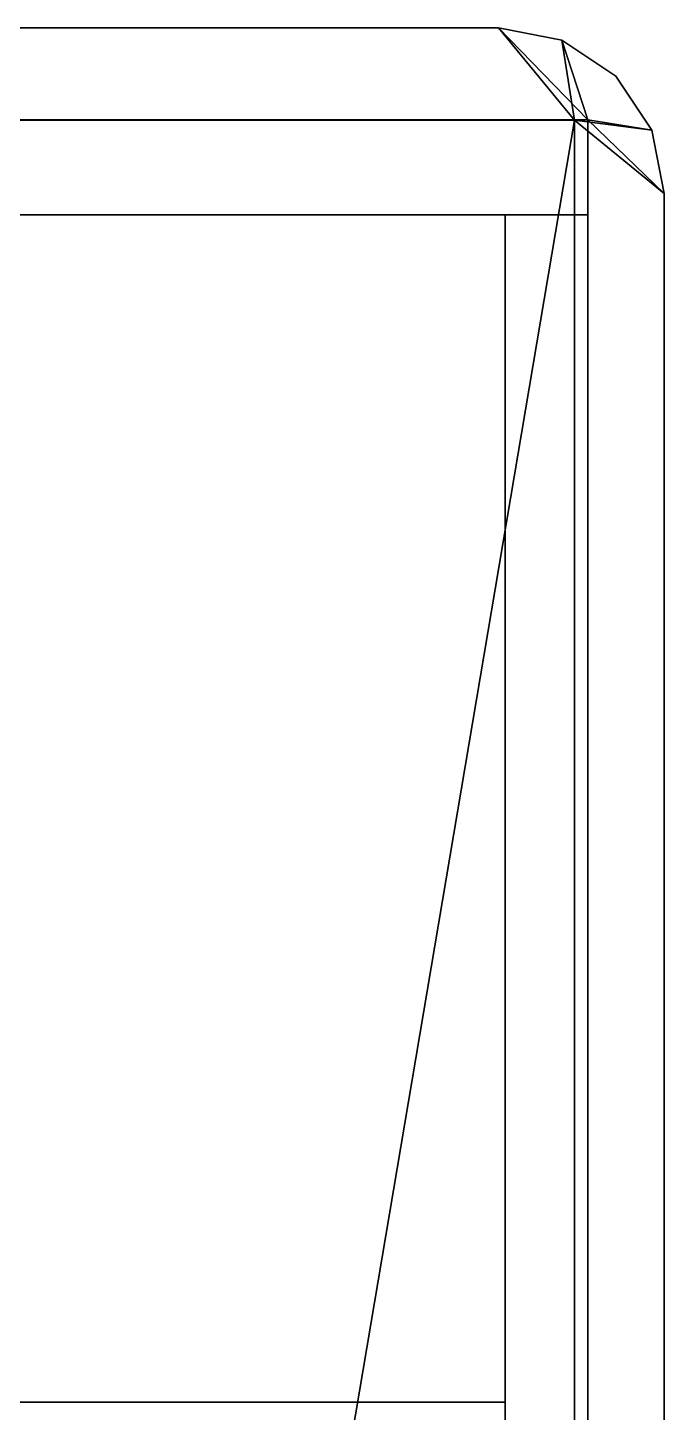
# Model space of a CAD drawing. Extents: x -252 to 252, y 0 to 101.
# Drawn here: x 201.82 to 207.93, y 45.7 to 59 of the extents above; entities that cross this region are included whole.
import ezdxf

# ---------------------------------------------------------------- set-up
doc = ezdxf.new("R2010")
doc.units = 0

msp = doc.modelspace()

# ---------------------------------------------------------------- linework, layer by layer
for points in [[(206.334915, 58.996155, -14.871928), (186.607712, 58.996155, -14.871928), (185.749023, 58.112431, -15.005107), (207.193619, 58.112431, -15.005107)], [(207.066208, 58.108585, -13.257792), (185.876419, 58.108585, -13.257792), (186.607712, 58.996155, -13.650981), (206.334915, 58.996155, -13.650981)], [(186.607712, 58.996155, -13.650981), (186.607712, 58.996155, -13.788058), (206.334915, 58.996155, -13.788051), (206.334915, 58.996155, -13.650981)], [(186.607712, 58.996155, -14.706149), (186.607712, 58.996155, -14.871928), (206.334915, 58.996155, -14.871928), (206.334915, 58.996155, -14.706149)], [(206.334915, 58.996155, -14.706149), (206.334915, 58.996155, -13.788051), (186.607712, 58.996155, -13.788058), (186.607712, 58.996155, -14.706149)], [(207.193619, 58.112431, -15.005107), (206.944214, 58.874966, -14.871928), (206.334915, 58.996155, -14.871928)], [(207.066208, 58.108585, -13.257792), (206.334915, 58.996155, -13.650981), (206.944214, 58.874966, -13.650981)], [(206.334915, 58.996155, -13.650981), (206.334915, 58.996155, -13.788051), (206.944214, 58.874966, -13.788051), (206.944214, 58.874966, -13.650981)], [(206.334915, 58.996155, -14.706149), (206.334915, 58.996155, -14.871928), (206.944214, 58.874966, -14.871928), (206.944214, 58.874966, -14.706149)], [(206.334915, 58.996155, -13.788051), (206.334915, 58.996155, -14.706149), (206.944214, 58.874966, -14.706149), (206.944214, 58.874966, -13.788051)], [(207.460739, 58.529819, -14.871928), (206.944214, 58.874966, -14.871928), (207.193619, 58.112431, -15.005107), (207.805878, 58.01329, -14.871928)], [(207.066208, 58.108585, -13.257792), (206.944214, 58.874966, -13.650981), (207.460739, 58.529819, -13.650981), (207.805878, 58.01329, -13.650981)], [(206.944214, 58.874966, -13.650981), (206.944214, 58.874966, -13.788051), (207.460739, 58.529819, -13.788051), (207.460739, 58.529819, -13.650981)], [(206.944214, 58.874966, -14.706149), (206.944214, 58.874966, -14.871928), (207.460739, 58.529819, -14.871928), (207.460739, 58.529823, -14.706149)], [(206.944214, 58.874966, -13.788051), (206.944214, 58.874966, -14.706149), (207.460739, 58.529823, -14.706149), (207.460739, 58.529819, -13.788051)], [(207.805878, 58.01329, -14.706149), (207.460739, 58.529823, -14.706149), (207.460739, 58.529819, -14.871928), (207.805878, 58.01329, -14.871928)], [(207.805878, 58.01329, -14.706149), (207.805878, 58.01329, -13.788051), (207.460739, 58.529819, -13.788051), (207.460739, 58.529823, -14.706149)], [(207.460739, 58.529819, -13.650981), (207.460739, 58.529819, -13.788051), (207.805878, 58.01329, -13.788051), (207.805878, 58.01329, -13.650981)], [(207.193619, 58.112431, -15.005107), (185.749023, 58.112431, -15.005107), (185.749023, 57.200001, -15.005107), (207.193619, 57.200001, -15.005107)], [(185.876419, 58.108585, -13.257792), (207.066208, 58.108585, -13.257792), (204.926498, 45.471222, -13.257792), (188.016129, 45.471222, -13.257792)], [(207.066208, 42.374153, -13.257792), (204.926498, 45.471222, -13.257792), (207.066208, 58.108585, -13.257792)], [(207.927078, 57.403996, -13.650981), (207.066208, 58.108585, -13.257792), (207.805878, 58.01329, -13.650981)], [(207.066208, 42.374153, -13.257792), (207.066208, 58.108585, -13.257792), (207.927078, 57.403996, -13.650981), (207.927078, 43.078682, -13.650981)], [(207.927078, 57.403996, -14.871928), (207.805878, 58.01329, -14.871928), (207.193619, 58.112431, -15.005107)], [(207.193619, 42.398975, -15.005107), (207.927078, 43.078682, -14.871928), (207.927078, 57.403996, -14.871928), (207.193619, 58.112431, -15.005107)], [(207.927078, 57.403996, -13.650981), (207.805878, 58.01329, -13.650981), (207.805878, 58.01329, -13.788051), (207.927078, 57.403996, -13.788058)], [(207.805878, 58.01329, -14.706149), (207.805878, 58.01329, -14.871928), (207.927078, 57.403996, -14.871928), (207.927078, 57.403996, -14.706149)], [(207.927078, 57.403996, -13.788058), (207.805878, 58.01329, -13.788051), (207.805878, 58.01329, -14.706149), (207.927078, 57.403996, -14.706149)], [(207.927078, 43.078682, -14.706149), (207.927078, 57.403996, -14.706149), (207.927078, 57.403996, -14.871928), (207.927078, 43.078682, -14.871928)], [(207.927078, 57.403996, -13.788058), (207.927078, 57.403996, -14.706149), (207.927078, 43.078682, -14.706149), (207.927078, 43.078682, -13.788051)], [(207.927078, 57.403996, -13.650981), (207.927078, 57.403996, -13.788058), (207.927078, 43.078682, -13.788051), (207.927078, 43.078682, -13.650981)], [(206.400009, 45.799999, -15.005107), (206.400009, 57.200001, -15.005107), (186.600006, 57.200001, -15.005107), (186.600006, 45.799999, -15.005107)], [(206.400009, 57.200001, -15.005107), (206.400009, 42.398975, -15.005107), (207.193619, 42.398975, -15.005107), (207.193619, 57.200001, -15.005107)], [(186.600006, 45.799999, -15.005107), (186.600006, 42.398937, -15.005107), (206.400009, 42.398975, -15.005107), (206.400009, 45.799999, -15.005107)]]:
    msp.add_3dface(points)

doc.saveas('drawing.dxf')
